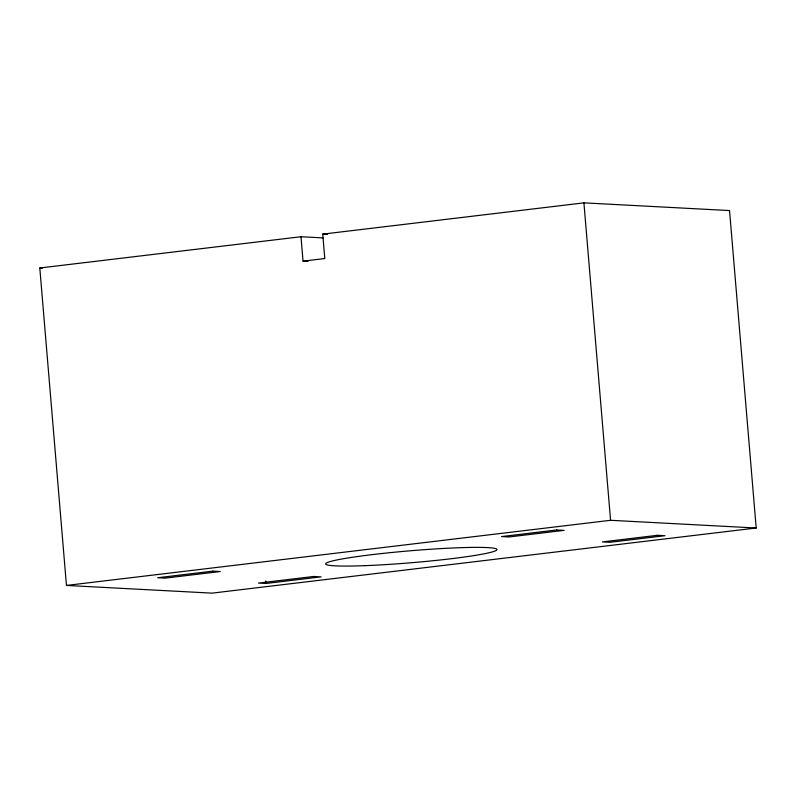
<?xml version="1.0" encoding="UTF-8"?>
<svg xmlns="http://www.w3.org/2000/svg" width="796" height="796" viewBox="0 0 796 796"><rect width="100%" height="100%" fill="white"/><g stroke="black" fill="none" stroke-linecap="round" stroke-linejoin="round"><path stroke-width="1.19" d="M300.978 236.73L303.027 261.148L324.788 258.541L322.738 234.124L583.916 202.861L729.544 210.562L756.2 528.007L212.084 593.139L66.456 585.438L39.8 267.993L300.978 236.73L323.057 237.895M66.456 585.438L610.572 520.295L756.2 528.007M265.964 583.468L321.106 576.871L313.634 576.473L258.501 583.07L265.964 583.468L265.755 581M322.738 234.124L327.644 234.382M303.027 261.148L307.933 261.406M39.8 267.993L42.268 268.133M583.916 202.861L610.572 520.295M212.811 571.14L157.678 577.737L165.14 578.135L220.283 571.528L212.811 571.14M556.693 529.967L501.55 536.574L509.022 536.962L564.155 530.365L556.693 529.967M657.516 535.3L602.373 541.907L609.845 542.305L664.978 535.698L657.516 535.3M364.966 565.658A85.978 6 -4.8 0 0 496.903 549.857A85.978 6 -4.8 0 0 372.12 554.643A85.978 6 -4.8 0 0 364.966 565.658"/></g></svg>
